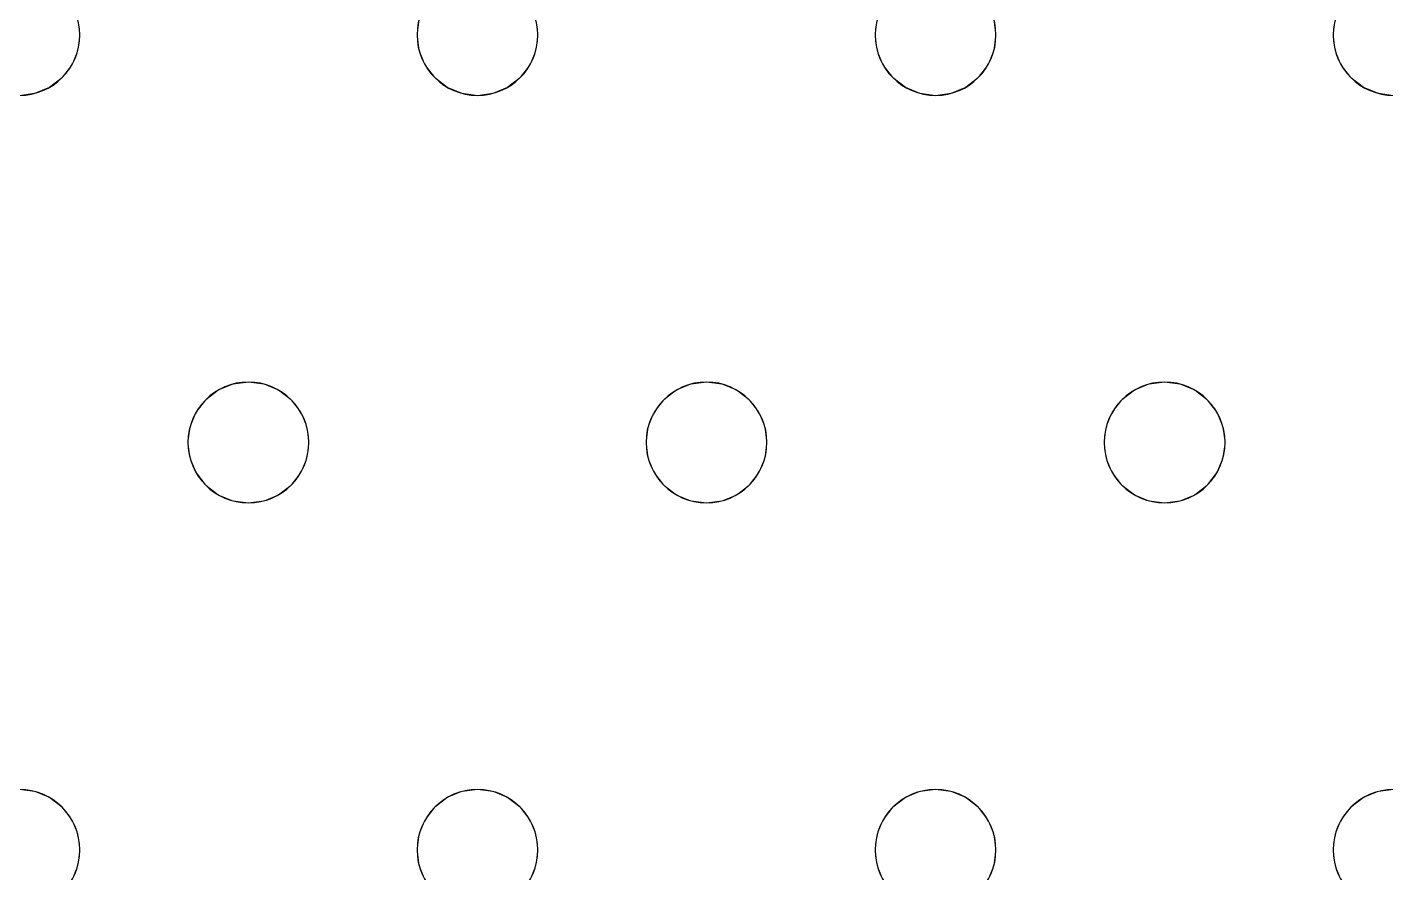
# Model space of a CAD drawing. Header units: millimetres. Extents: x -1 to 1601, y -701 to 1.
# Drawn here: x 613.4 to 703.4, y -315.5 to -259.5 of the extents above; entities that cross this region are included whole.
import ezdxf

# ---------------------------------------------------------------- set-up
doc = ezdxf.new("R2010")
doc.units = ezdxf.units.MM
doc.layers.add('IQ_200_3D', color=1, linetype='Continuous')
doc.layers.add('IQ_204_2D', color=7, linetype='Continuous')

msp = doc.modelspace()

# ---------------------------------------------------------------- linework, layer by layer
at = {"layer": 'IQ_200_3D', "lineweight": 18}
for points, invisible_edges in [([(122.762, -68.034, 850), (1477.238, -68.034, 850), (1477.238, -397.966, 850), (122.762, -397.966, 850)], 10), ([(122.762, -68.034, 860), (122.762, -397.966, 860), (1477.238, -397.966, 860), (1477.238, -68.034, 860)], 5), ([(677.413, -258.965, 890), (699.882, -260, 890), (700.019, -258.965, 890), (677.013, -258, 890)], 5), ([(616.882, -260, 890), (616.746, -258.965, 890), (616.746, -258.965, 888), (616.882, -260, 888)], 2), ([(639.216, -260, 888), (616.882, -260, 888), (616.746, -258.965, 888), (639.352, -258.965, 888)], 5), ([(616.746, -258.965, 890), (616.882, -260, 890), (639.216, -260, 890), (639.352, -258.965, 890)], 10), ([(639.352, -258.965, 890), (639.216, -260, 890), (639.216, -260, 888), (639.352, -258.965, 888)], 8), ([(647.216, -260, 890), (647.079, -258.965, 890), (647.079, -258.965, 888), (647.216, -260, 888)], 2), ([(669.549, -260, 888), (647.216, -260, 888), (647.079, -258.965, 888), (669.685, -258.965, 888)], 5), ([(669.549, -260, 890), (669.685, -258.965, 890), (647.079, -258.965, 890), (647.216, -260, 890)], 10), ([(669.685, -258.965, 890), (669.549, -260, 890), (669.549, -260, 888), (669.685, -258.965, 888)], 8), ([(677.549, -260, 890), (677.413, -258.965, 890), (677.413, -258.965, 888), (677.549, -260, 888)], 2), ([(699.882, -260, 888), (677.549, -260, 888), (677.413, -258.965, 888), (700.019, -258.965, 888)], 5), ([(677.549, -260, 890), (700.019, -261.035, 890), (699.882, -260, 890), (677.413, -258.965, 890)], 5), ([(700.019, -258.965, 890), (699.882, -260, 890), (699.882, -260, 888), (700.019, -258.965, 888)], 8), ([(616.746, -261.035, 890), (616.882, -260, 890), (616.882, -260, 888), (616.746, -261.035, 888)], 8), ([(639.352, -261.035, 888), (616.746, -261.035, 888), (616.882, -260, 888), (639.216, -260, 888)], 5), ([(639.352, -261.035, 890), (639.216, -260, 890), (616.882, -260, 890), (616.746, -261.035, 890)], 10), ([(639.216, -260, 890), (639.352, -261.035, 890), (639.352, -261.035, 888), (639.216, -260, 888)], 2), ([(647.079, -261.035, 890), (647.216, -260, 890), (647.216, -260, 888), (647.079, -261.035, 888)], 8), ([(647.216, -260, 888), (669.549, -260, 888), (669.685, -261.035, 888), (647.079, -261.035, 888)], 5), ([(669.685, -261.035, 890), (669.549, -260, 890), (647.216, -260, 890), (647.079, -261.035, 890)], 10), ([(669.549, -260, 890), (669.685, -261.035, 890), (669.685, -261.035, 888), (669.549, -260, 888)], 2), ([(677.413, -261.035, 890), (677.549, -260, 890), (677.549, -260, 888), (677.413, -261.035, 888)], 8), ([(700.019, -261.035, 888), (677.413, -261.035, 888), (677.549, -260, 888), (699.882, -260, 888)], 5), ([(677.413, -261.035, 890), (700.418, -262, 890), (700.019, -261.035, 890), (677.549, -260, 890)], 5), ([(699.882, -260, 890), (700.019, -261.035, 890), (700.019, -261.035, 888), (699.882, -260, 888)], 2), ([(616.347, -262, 890), (616.746, -261.035, 890), (616.746, -261.035, 888), (616.347, -262, 888)], 10), ([(639.752, -262, 888), (628.049, -283, 888), (616.347, -262, 888), (616.746, -261.035, 888)], 11), ([(639.752, -262, 890), (639.352, -261.035, 890), (616.746, -261.035, 890), (616.347, -262, 890)], 10), ([(616.746, -261.035, 888), (639.352, -261.035, 888), (639.752, -262, 888)], 13), ([(639.352, -261.035, 890), (639.752, -262, 890), (639.752, -262, 888), (639.352, -261.035, 888)], 10), ([(646.68, -262, 890), (647.079, -261.035, 890), (647.079, -261.035, 888), (646.68, -262, 888)], 10), ([(646.68, -262, 888), (647.079, -261.035, 888), (670.085, -262, 888), (658.382, -283, 888)], 14), ([(646.68, -262, 890), (658.382, -283, 890), (670.085, -262, 890), (647.079, -261.035, 890)], 7), ([(670.085, -262, 888), (647.079, -261.035, 888), (669.685, -261.035, 888)], 3), ([(669.685, -261.035, 890), (647.079, -261.035, 890), (670.085, -262, 890)], 3), ([(669.685, -261.035, 890), (670.085, -262, 890), (670.085, -262, 888), (669.685, -261.035, 888)], 10), ([(677.013, -262, 890), (677.413, -261.035, 890), (677.413, -261.035, 888), (677.013, -262, 888)], 10), ([(700.418, -262, 888), (677.013, -262, 888), (677.413, -261.035, 888), (700.019, -261.035, 888)], 5), ([(677.413, -261.035, 890), (677.013, -262, 890), (700.418, -262, 890)], 14), ([(700.019, -261.035, 890), (700.418, -262, 890), (700.418, -262, 888), (700.019, -261.035, 888)], 10), ([(615.711, -262.828, 890), (616.347, -262, 890), (616.347, -262, 888), (615.711, -262.828, 888)], 10), ([(615.711, -262.828, 888), (616.347, -262, 888), (628.049, -283, 888), (627.014, -283.136, 888)], 10), ([(628.049, -283, 890), (616.347, -262, 890), (615.711, -262.828, 890), (627.014, -283.136, 890)], 5), ([(628.049, -283, 890), (640.387, -262.828, 890), (639.752, -262, 890), (616.347, -262, 890)], 13), ([(628.049, -283, 888), (639.752, -262, 888), (640.387, -262.828, 888), (629.084, -283.136, 888)], 5), ([(639.752, -262, 890), (640.387, -262.828, 890), (640.387, -262.828, 888), (639.752, -262, 888)], 10), ([(646.044, -262.828, 890), (646.68, -262, 890), (646.68, -262, 888), (646.044, -262.828, 888)], 10), ([(646.044, -262.828, 888), (646.68, -262, 888), (658.382, -283, 888), (657.347, -283.136, 888)], 10), ([(658.382, -283, 890), (646.68, -262, 890), (646.044, -262.828, 890), (657.347, -283.136, 890)], 5), ([(670.085, -262, 888), (670.721, -262.828, 888), (658.382, -283, 888)], 14), ([(670.721, -262.828, 890), (670.085, -262, 890), (658.382, -283, 890), (659.418, -283.136, 890)], 10), ([(670.085, -262, 890), (670.721, -262.828, 890), (670.721, -262.828, 888), (670.085, -262, 888)], 10), ([(676.378, -262.828, 890), (677.013, -262, 890), (677.013, -262, 888), (676.378, -262.828, 888)], 10), ([(676.378, -262.828, 888), (677.013, -262, 888), (688.716, -283, 888), (687.68, -283.136, 888)], 10), ([(676.378, -262.828, 890), (687.68, -283.136, 890), (688.716, -283, 890), (677.013, -262, 890)], 5), ([(700.418, -262, 888), (701.054, -262.828, 888), (688.716, -283, 888), (677.013, -262, 888)], 14), ([(700.418, -262, 890), (677.013, -262, 890), (688.716, -283, 890), (701.054, -262.828, 890)], 7), ([(700.418, -262, 890), (701.054, -262.828, 890), (701.054, -262.828, 888), (700.418, -262, 888)], 10), ([(613.918, -263.864, 890), (614.882, -263.464, 890), (614.882, -263.464, 888), (613.918, -263.864, 888)], 10), ([(613.918, -263.864, 888), (614.882, -263.464, 888), (626.049, -283.536, 888), (625.221, -284.172, 888)], 10), ([(626.049, -283.536, 890), (614.882, -263.464, 890), (613.918, -263.864, 890), (625.221, -284.172, 890)], 5), ([(614.882, -263.464, 890), (615.711, -262.828, 890), (615.711, -262.828, 888), (614.882, -263.464, 888)], 10), ([(614.882, -263.464, 888), (615.711, -262.828, 888), (627.014, -283.136, 888), (626.049, -283.536, 888)], 10), ([(627.014, -283.136, 890), (615.711, -262.828, 890), (614.882, -263.464, 890), (626.049, -283.536, 890)], 5), ([(629.084, -283.136, 890), (640.387, -262.828, 890), (628.049, -283, 890)], 3), ([(629.084, -283.136, 888), (640.387, -262.828, 888), (641.216, -263.464, 888), (630.049, -283.536, 888)], 5), ([(641.216, -263.464, 890), (640.387, -262.828, 890), (629.084, -283.136, 890), (630.049, -283.536, 890)], 10), ([(630.049, -283.536, 888), (641.216, -263.464, 888), (642.18, -263.864, 888), (630.877, -284.172, 888)], 5), ([(642.18, -263.864, 890), (641.216, -263.464, 890), (630.049, -283.536, 890), (630.877, -284.172, 890)], 10), ([(640.387, -262.828, 890), (641.216, -263.464, 890), (641.216, -263.464, 888), (640.387, -262.828, 888)], 10), ([(641.216, -263.464, 890), (642.18, -263.864, 890), (642.18, -263.864, 888), (641.216, -263.464, 888)], 10), ([(644.251, -263.864, 890), (645.216, -263.464, 890), (645.216, -263.464, 888), (644.251, -263.864, 888)], 10), ([(644.251, -263.864, 888), (645.216, -263.464, 888), (656.382, -283.536, 888), (655.554, -284.172, 888)], 10), ([(656.382, -283.536, 890), (645.216, -263.464, 890), (644.251, -263.864, 890), (655.554, -284.172, 890)], 5), ([(645.216, -263.464, 890), (646.044, -262.828, 890), (646.044, -262.828, 888), (645.216, -263.464, 888)], 10), ([(645.216, -263.464, 888), (646.044, -262.828, 888), (657.347, -283.136, 888), (656.382, -283.536, 888)], 10), ([(657.347, -283.136, 890), (646.044, -262.828, 890), (645.216, -263.464, 890), (656.382, -283.536, 890)], 5), ([(670.721, -262.828, 888), (671.549, -263.464, 888), (659.418, -283.136, 888), (658.382, -283, 888)], 10), ([(671.549, -263.464, 890), (670.721, -262.828, 890), (659.418, -283.136, 890), (660.382, -283.536, 890)], 10), ([(671.549, -263.464, 888), (672.514, -263.864, 888), (660.382, -283.536, 888), (659.418, -283.136, 888)], 10), ([(672.514, -263.864, 890), (671.549, -263.464, 890), (660.382, -283.536, 890), (661.211, -284.172, 890)], 10), ([(670.721, -262.828, 890), (671.549, -263.464, 890), (671.549, -263.464, 888), (670.721, -262.828, 888)], 10), ([(671.549, -263.464, 890), (672.514, -263.864, 890), (672.514, -263.864, 888), (671.549, -263.464, 888)], 10), ([(674.584, -263.864, 890), (675.549, -263.464, 890), (675.549, -263.464, 888), (674.584, -263.864, 888)], 10), ([(674.584, -263.864, 888), (675.549, -263.464, 888), (686.716, -283.536, 888), (685.887, -284.172, 888)], 10), ([(686.716, -283.536, 890), (675.549, -263.464, 890), (674.584, -263.864, 890)], 13), ([(675.549, -263.464, 890), (676.378, -262.828, 890), (676.378, -262.828, 888), (675.549, -263.464, 888)], 10), ([(675.549, -263.464, 888), (676.378, -262.828, 888), (687.68, -283.136, 888), (686.716, -283.536, 888)], 10), ([(687.68, -283.136, 890), (676.378, -262.828, 890), (675.549, -263.464, 890), (686.716, -283.536, 890)], 5), ([(701.054, -262.828, 888), (701.882, -263.464, 888), (689.751, -283.136, 888), (688.716, -283, 888)], 10), ([(689.751, -283.136, 890), (701.054, -262.828, 890), (688.716, -283, 890)], 3), ([(701.882, -263.464, 890), (701.054, -262.828, 890), (689.751, -283.136, 890), (690.716, -283.536, 890)], 10), ([(701.882, -263.464, 888), (702.847, -263.864, 888), (690.716, -283.536, 888), (689.751, -283.136, 888)], 10), ([(702.847, -263.864, 890), (701.882, -263.464, 890), (690.716, -283.536, 890), (691.544, -284.172, 890)], 10), ([(701.054, -262.828, 890), (701.882, -263.464, 890), (701.882, -263.464, 888), (701.054, -262.828, 888)], 10), ([(701.882, -263.464, 890), (702.847, -263.864, 890), (702.847, -263.864, 888), (701.882, -263.464, 888)], 10), ([(624.585, -285, 888), (624.185, -285.965, 888), (601.18, -285, 888), (612.882, -264, 888)], 14), ([(601.18, -285, 890), (624.585, -285, 890), (612.882, -264, 890)], 15), ([(613.918, -263.864, 888), (612.882, -264, 888), (612.882, -264, 890), (613.918, -263.864, 890)], 10), ([(612.882, -264, 888), (613.918, -263.864, 888), (625.221, -284.172, 888), (624.585, -285, 888)], 10), ([(625.221, -284.172, 890), (613.918, -263.864, 890), (612.882, -264, 890), (624.585, -285, 890)], 5), ([(630.877, -284.172, 888), (642.18, -263.864, 888), (643.216, -264, 888), (631.513, -285, 888)], 5), ([(643.216, -264, 890), (642.18, -263.864, 890), (630.877, -284.172, 890), (631.513, -285, 890)], 10), ([(631.513, -285, 888), (643.216, -264, 888), (654.918, -285, 888), (654.519, -285.965, 888)], 11), ([(631.513, -285, 890), (654.519, -285.965, 890), (654.918, -285, 890), (643.216, -264, 890)], 13), ([(643.216, -264, 888), (642.18, -263.864, 888), (642.18, -263.864, 890), (643.216, -264, 890)], 10), ([(644.251, -263.864, 888), (643.216, -264, 888), (643.216, -264, 890), (644.251, -263.864, 890)], 10), ([(643.216, -264, 888), (644.251, -263.864, 888), (655.554, -284.172, 888), (654.918, -285, 888)], 10), ([(655.554, -284.172, 890), (644.251, -263.864, 890), (643.216, -264, 890), (654.918, -285, 890)], 5), ([(672.514, -263.864, 888), (673.549, -264, 888), (661.211, -284.172, 888), (660.382, -283.536, 888)], 10), ([(673.549, -264, 890), (672.514, -263.864, 890), (661.211, -284.172, 890), (661.847, -285, 890)], 10), ([(661.847, -285, 888), (661.211, -284.172, 888), (673.549, -264, 888), (685.252, -285, 888)], 14), ([(685.252, -285, 890), (685.887, -284.172, 890), (673.549, -264, 890), (661.847, -285, 890)], 14), ([(673.549, -264, 888), (672.514, -263.864, 888), (672.514, -263.864, 890), (673.549, -264, 890)], 10), ([(674.584, -263.864, 888), (673.549, -264, 888), (673.549, -264, 890), (674.584, -263.864, 890)], 10), ([(673.549, -264, 888), (674.584, -263.864, 888), (685.887, -284.172, 888), (685.252, -285, 888)], 10), ([(674.584, -263.864, 890), (673.549, -264, 890), (685.887, -284.172, 890), (686.716, -283.536, 890)], 10), ([(702.847, -263.864, 888), (703.882, -264, 888), (691.544, -284.172, 888), (690.716, -283.536, 888)], 10), ([(703.882, -264, 890), (702.847, -263.864, 890), (691.544, -284.172, 890), (692.18, -285, 890)], 10), ([(692.18, -285, 888), (691.544, -284.172, 888), (703.882, -264, 888), (715.585, -285, 888)], 14), ([(703.882, -264, 890), (692.18, -285, 890), (715.585, -285, 890), (716.221, -284.172, 890)], 11), ([(703.882, -264, 888), (702.847, -263.864, 888), (702.847, -263.864, 890), (703.882, -264, 890)], 10), ([(627.014, -283.136, 890), (626.049, -283.536, 890), (626.049, -283.536, 888), (627.014, -283.136, 888)], 10), ([(627.014, -283.136, 888), (628.049, -283, 888), (628.049, -283, 890), (627.014, -283.136, 890)], 10), ([(628.049, -283, 888), (629.084, -283.136, 888), (629.084, -283.136, 890), (628.049, -283, 890)], 10), ([(630.049, -283.536, 890), (629.084, -283.136, 890), (629.084, -283.136, 888), (630.049, -283.536, 888)], 10), ([(657.347, -283.136, 890), (656.382, -283.536, 890), (656.382, -283.536, 888), (657.347, -283.136, 888)], 10), ([(657.347, -283.136, 888), (658.382, -283, 888), (658.382, -283, 890), (657.347, -283.136, 890)], 10), ([(658.382, -283, 888), (659.418, -283.136, 888), (659.418, -283.136, 890), (658.382, -283, 890)], 10), ([(660.382, -283.536, 890), (659.418, -283.136, 890), (659.418, -283.136, 888), (660.382, -283.536, 888)], 10), ([(687.68, -283.136, 890), (686.716, -283.536, 890), (686.716, -283.536, 888), (687.68, -283.136, 888)], 10), ([(687.68, -283.136, 888), (688.716, -283, 888), (688.716, -283, 890), (687.68, -283.136, 890)], 10), ([(688.716, -283, 888), (689.751, -283.136, 888), (689.751, -283.136, 890), (688.716, -283, 890)], 10), ([(690.716, -283.536, 890), (689.751, -283.136, 890), (689.751, -283.136, 888), (690.716, -283.536, 888)], 10), ([(625.221, -284.172, 890), (624.585, -285, 890), (624.585, -285, 888), (625.221, -284.172, 888)], 10), ([(626.049, -283.536, 890), (625.221, -284.172, 890), (625.221, -284.172, 888), (626.049, -283.536, 888)], 10), ([(630.877, -284.172, 890), (630.049, -283.536, 890), (630.049, -283.536, 888), (630.877, -284.172, 888)], 10), ([(631.513, -285, 890), (630.877, -284.172, 890), (630.877, -284.172, 888), (631.513, -285, 888)], 10), ([(655.554, -284.172, 890), (654.918, -285, 890), (654.918, -285, 888), (655.554, -284.172, 888)], 10), ([(656.382, -283.536, 890), (655.554, -284.172, 890), (655.554, -284.172, 888), (656.382, -283.536, 888)], 10), ([(661.211, -284.172, 890), (660.382, -283.536, 890), (660.382, -283.536, 888), (661.211, -284.172, 888)], 10), ([(661.847, -285, 890), (661.211, -284.172, 890), (661.211, -284.172, 888), (661.847, -285, 888)], 10), ([(685.887, -284.172, 890), (685.252, -285, 890), (685.252, -285, 888), (685.887, -284.172, 888)], 10), ([(686.716, -283.536, 890), (685.887, -284.172, 890), (685.887, -284.172, 888), (686.716, -283.536, 888)], 10), ([(691.544, -284.172, 890), (690.716, -283.536, 890), (690.716, -283.536, 888), (691.544, -284.172, 888)], 10), ([(692.18, -285, 890), (691.544, -284.172, 890), (691.544, -284.172, 888), (692.18, -285, 888)], 10), ([(601.579, -285.965, 888), (601.18, -285, 888), (624.185, -285.965, 888), (624.049, -287, 888)], 10), ([(624.185, -285.965, 890), (624.585, -285, 890), (601.18, -285, 890), (601.579, -285.965, 890)], 10), ([(624.585, -285, 890), (624.185, -285.965, 890), (624.185, -285.965, 888), (624.585, -285, 888)], 10), ([(631.913, -285.965, 890), (631.513, -285, 890), (631.513, -285, 888), (631.913, -285.965, 888)], 10), ([(631.913, -285.965, 888), (631.513, -285, 888), (654.519, -285.965, 888), (654.382, -287, 888)], 10), ([(631.913, -285.965, 890), (654.519, -285.965, 890), (631.513, -285, 890)], 3), ([(654.918, -285, 890), (654.519, -285.965, 890), (654.519, -285.965, 888), (654.918, -285, 888)], 10), ([(662.246, -285.965, 890), (661.847, -285, 890), (661.847, -285, 888), (662.246, -285.965, 888)], 10), ([(684.852, -285.965, 888), (662.246, -285.965, 888), (661.847, -285, 888), (685.252, -285, 888)], 5), ([(684.852, -285.965, 890), (685.252, -285, 890), (661.847, -285, 890), (662.246, -285.965, 890)], 10), ([(685.252, -285, 890), (684.852, -285.965, 890), (684.852, -285.965, 888), (685.252, -285, 888)], 10), ([(692.579, -285.965, 890), (692.18, -285, 890), (692.18, -285, 888), (692.579, -285.965, 888)], 10), ([(715.185, -285.965, 888), (715.049, -287, 888), (692.579, -285.965, 888), (692.18, -285, 888)], 10), ([(715.585, -285, 888), (715.185, -285.965, 888), (692.18, -285, 888)], 14), ([(715.185, -285.965, 890), (715.585, -285, 890), (692.18, -285, 890), (692.579, -285.965, 890)], 10), ([(601.716, -287, 888), (601.579, -285.965, 888), (624.049, -287, 888), (624.185, -288.035, 888)], 10), ([(624.049, -287, 890), (624.185, -285.965, 890), (601.579, -285.965, 890), (601.716, -287, 890)], 10), ([(624.185, -285.965, 890), (624.049, -287, 890), (624.049, -287, 888), (624.185, -285.965, 888)], 8), ([(632.049, -287, 890), (631.913, -285.965, 890), (631.913, -285.965, 888), (632.049, -287, 888)], 2), ([(632.049, -287, 888), (631.913, -285.965, 888), (654.382, -287, 888)], 14), ([(654.382, -287, 890), (654.519, -285.965, 890), (631.913, -285.965, 890), (632.049, -287, 890)], 10), ([(654.519, -285.965, 890), (654.382, -287, 890), (654.382, -287, 888), (654.519, -285.965, 888)], 8), ([(662.382, -287, 890), (662.246, -285.965, 890), (662.246, -285.965, 888), (662.382, -287, 888)], 2), ([(662.246, -285.965, 888), (684.852, -285.965, 888), (684.716, -287, 888)], 13), ([(684.716, -287, 888), (684.852, -288.035, 888), (662.382, -287, 888), (662.246, -285.965, 888)], 10), ([(662.382, -287, 890), (684.852, -288.035, 890), (684.716, -287, 890), (662.246, -285.965, 890)], 5), ([(684.716, -287, 890), (684.852, -285.965, 890), (662.246, -285.965, 890)], 14), ([(684.852, -285.965, 890), (684.716, -287, 890), (684.716, -287, 888), (684.852, -285.965, 888)], 8), ([(692.716, -287, 890), (692.579, -285.965, 890), (692.579, -285.965, 888), (692.716, -287, 888)], 2), ([(715.049, -287, 888), (715.185, -288.035, 888), (692.716, -287, 888), (692.579, -285.965, 888)], 10), ([(715.049, -287, 890), (715.185, -285.965, 890), (692.579, -285.965, 890), (692.716, -287, 890)], 10), ([(601.579, -288.035, 888), (601.716, -287, 888), (624.185, -288.035, 888), (624.585, -289, 888)], 10), ([(624.185, -288.035, 890), (624.049, -287, 890), (601.716, -287, 890), (601.579, -288.035, 890)], 10), ([(624.049, -287, 890), (624.185, -288.035, 890), (624.185, -288.035, 888), (624.049, -287, 888)], 2), ([(631.913, -288.035, 890), (632.049, -287, 890), (632.049, -287, 888), (631.913, -288.035, 888)], 8), ([(654.519, -288.035, 888), (631.913, -288.035, 888), (632.049, -287, 888), (654.382, -287, 888)], 5), ([(631.913, -288.035, 890), (654.918, -289, 890), (654.519, -288.035, 890), (632.049, -287, 890)], 5), ([(632.049, -287, 890), (654.519, -288.035, 890), (654.382, -287, 890)], 13), ([(654.382, -287, 890), (654.519, -288.035, 890), (654.519, -288.035, 888), (654.382, -287, 888)], 2), ([(662.246, -288.035, 890), (662.382, -287, 890), (662.382, -287, 888), (662.246, -288.035, 888)], 8), ([(662.246, -288.035, 888), (662.382, -287, 888), (684.852, -288.035, 888), (685.252, -289, 888)], 10), ([(662.246, -288.035, 890), (685.252, -289, 890), (684.852, -288.035, 890), (662.382, -287, 890)], 5), ([(684.716, -287, 890), (684.852, -288.035, 890), (684.852, -288.035, 888), (684.716, -287, 888)], 2), ([(692.579, -288.035, 890), (692.716, -287, 890), (692.716, -287, 888), (692.579, -288.035, 888)], 8), ([(692.579, -288.035, 888), (692.716, -287, 888), (715.185, -288.035, 888), (715.585, -289, 888)], 10), ([(715.185, -288.035, 890), (715.049, -287, 890), (692.716, -287, 890), (692.579, -288.035, 890)], 10), ([(601.18, -289, 888), (601.579, -288.035, 888), (624.585, -289, 888), (612.882, -310, 888)], 14), ([(624.585, -289, 890), (624.185, -288.035, 890), (601.579, -288.035, 890), (601.18, -289, 890)], 10), ([(624.185, -288.035, 890), (624.585, -289, 890), (624.585, -289, 888), (624.185, -288.035, 888)], 10), ([(631.513, -289, 890), (631.913, -288.035, 890), (631.913, -288.035, 888), (631.513, -289, 888)], 10), ([(631.513, -289, 888), (631.913, -288.035, 888), (654.918, -289, 888), (643.216, -310, 888)], 14), ([(631.513, -289, 890), (654.918, -289, 890), (631.913, -288.035, 890)], 3), ([(654.918, -289, 888), (631.913, -288.035, 888), (654.519, -288.035, 888)], 3), ([(654.519, -288.035, 890), (654.918, -289, 890), (654.918, -289, 888), (654.519, -288.035, 888)], 10), ([(661.847, -289, 890), (662.246, -288.035, 890), (662.246, -288.035, 888), (661.847, -289, 888)], 10), ([(661.847, -289, 888), (662.246, -288.035, 888), (685.252, -289, 888), (673.549, -310, 888)], 14), ([(685.252, -289, 890), (662.246, -288.035, 890), (661.847, -289, 890), (673.549, -310, 890)], 13), ([(684.852, -288.035, 890), (685.252, -289, 890), (685.252, -289, 888), (684.852, -288.035, 888)], 10), ([(692.18, -289, 890), (692.579, -288.035, 890), (692.579, -288.035, 888), (692.18, -289, 888)], 10), ([(715.585, -289, 888), (703.882, -310, 888), (692.18, -289, 888), (692.579, -288.035, 888)], 11), ([(715.585, -289, 890), (715.185, -288.035, 890), (692.579, -288.035, 890), (692.18, -289, 890)], 10), ([(624.585, -289, 890), (601.18, -289, 890), (612.882, -310, 890), (625.221, -289.828, 890)], 7), ([(625.221, -289.828, 888), (613.918, -310.136, 888), (612.882, -310, 888), (624.585, -289, 888)], 5), ([(624.585, -289, 890), (625.221, -289.828, 890), (625.221, -289.828, 888), (624.585, -289, 888)], 10), ([(630.877, -289.828, 890), (631.513, -289, 890), (631.513, -289, 888), (630.877, -289.828, 888)], 10), ([(643.216, -310, 888), (642.18, -310.136, 888), (630.877, -289.828, 888), (631.513, -289, 888)], 10), ([(643.216, -310, 890), (631.513, -289, 890), (630.877, -289.828, 890)], 13), ([(643.216, -310, 890), (655.554, -289.828, 890), (654.918, -289, 890), (631.513, -289, 890)], 13), ([(643.216, -310, 888), (654.918, -289, 888), (655.554, -289.828, 888), (644.251, -310.136, 888)], 5), ([(654.918, -289, 890), (655.554, -289.828, 890), (655.554, -289.828, 888), (654.918, -289, 888)], 10), ([(661.211, -289.828, 890), (661.847, -289, 890), (661.847, -289, 888), (661.211, -289.828, 888)], 10), ([(661.211, -289.828, 888), (661.847, -289, 888), (673.549, -310, 888)], 14), ([(661.211, -289.828, 890), (672.514, -310.136, 890), (673.549, -310, 890), (661.847, -289, 890)], 5), ([(685.887, -289.828, 888), (673.549, -310, 888), (685.252, -289, 888)], 3), ([(685.252, -289, 890), (673.549, -310, 890), (685.887, -289.828, 890)], 3), ([(685.252, -289, 890), (685.887, -289.828, 890), (685.887, -289.828, 888), (685.252, -289, 888)], 10), ([(691.544, -289.828, 890), (692.18, -289, 890), (692.18, -289, 888), (691.544, -289.828, 888)], 10), ([(691.544, -289.828, 888), (692.18, -289, 888), (703.882, -310, 888), (702.847, -310.136, 888)], 10), ([(703.882, -310, 890), (692.18, -289, 890), (691.544, -289.828, 890), (702.847, -310.136, 890)], 5), ([(715.585, -289, 890), (692.18, -289, 890), (703.882, -310, 890)], 15), ([(613.918, -310.136, 890), (626.049, -290.464, 890), (625.221, -289.828, 890), (612.882, -310, 890)], 5), ([(626.049, -290.464, 888), (614.882, -310.536, 888), (613.918, -310.136, 888), (625.221, -289.828, 888)], 5), ([(626.049, -290.464, 890), (613.918, -310.136, 890), (614.882, -310.536, 890)], 13), ([(627.014, -290.864, 888), (615.711, -311.172, 888), (614.882, -310.536, 888), (626.049, -290.464, 888)], 5), ([(614.882, -310.536, 890), (615.711, -311.172, 890), (627.014, -290.864, 890), (626.049, -290.464, 890)], 10), ([(625.221, -289.828, 890), (626.049, -290.464, 890), (626.049, -290.464, 888), (625.221, -289.828, 888)], 10), ([(626.049, -290.464, 890), (627.014, -290.864, 890), (627.014, -290.864, 888), (626.049, -290.464, 888)], 10), ([(629.084, -290.864, 890), (630.049, -290.464, 890), (630.049, -290.464, 888), (629.084, -290.864, 888)], 10), ([(629.084, -290.864, 888), (630.049, -290.464, 888), (641.216, -310.536, 888), (640.387, -311.172, 888)], 10), ([(630.049, -290.464, 890), (629.084, -290.864, 890), (641.216, -310.536, 890), (642.18, -310.136, 890)], 10), ([(630.049, -290.464, 890), (630.877, -289.828, 890), (630.877, -289.828, 888), (630.049, -290.464, 888)], 10), ([(630.049, -290.464, 888), (630.877, -289.828, 888), (642.18, -310.136, 888), (641.216, -310.536, 888)], 10), ([(630.877, -289.828, 890), (630.049, -290.464, 890), (642.18, -310.136, 890), (643.216, -310, 890)], 10), ([(655.554, -289.828, 890), (643.216, -310, 890), (644.251, -310.136, 890)], 13), ([(644.251, -310.136, 888), (655.554, -289.828, 888), (656.382, -290.464, 888), (645.216, -310.536, 888)], 5), ([(656.382, -290.464, 890), (655.554, -289.828, 890), (644.251, -310.136, 890), (645.216, -310.536, 890)], 10), ([(657.347, -290.864, 888), (646.044, -311.172, 888), (645.216, -310.536, 888), (656.382, -290.464, 888)], 5), ([(645.216, -310.536, 890), (646.044, -311.172, 890), (657.347, -290.864, 890), (656.382, -290.464, 890)], 10), ([(655.554, -289.828, 890), (656.382, -290.464, 890), (656.382, -290.464, 888), (655.554, -289.828, 888)], 10), ([(656.382, -290.464, 890), (657.347, -290.864, 890), (657.347, -290.864, 888), (656.382, -290.464, 888)], 10), ([(659.418, -290.864, 890), (660.382, -290.464, 890), (660.382, -290.464, 888), (659.418, -290.864, 888)], 10), ([(671.549, -310.536, 888), (659.418, -290.864, 888), (660.382, -290.464, 888), (672.514, -310.136, 888)], 5), ([(671.549, -310.536, 890), (672.514, -310.136, 890), (660.382, -290.464, 890), (659.418, -290.864, 890)], 10), ([(660.382, -290.464, 890), (661.211, -289.828, 890), (661.211, -289.828, 888), (660.382, -290.464, 888)], 10), ([(672.514, -310.136, 888), (660.382, -290.464, 888), (661.211, -289.828, 888), (673.549, -310, 888)], 5), ([(660.382, -290.464, 890), (672.514, -310.136, 890), (661.211, -289.828, 890)], 3), ([(674.584, -310.136, 888), (673.549, -310, 888), (685.887, -289.828, 888), (686.716, -290.464, 888)], 10), ([(685.887, -289.828, 890), (673.549, -310, 890), (674.584, -310.136, 890), (686.716, -290.464, 890)], 5), ([(675.549, -310.536, 888), (674.584, -310.136, 888), (686.716, -290.464, 888), (687.68, -290.864, 888)], 10), ([(675.549, -310.536, 890), (687.68, -290.864, 890), (686.716, -290.464, 890), (674.584, -310.136, 890)], 5), ([(685.887, -289.828, 890), (686.716, -290.464, 890), (686.716, -290.464, 888), (685.887, -289.828, 888)], 10), ([(686.716, -290.464, 890), (687.68, -290.864, 890), (687.68, -290.864, 888), (686.716, -290.464, 888)], 10), ([(689.751, -290.864, 890), (690.716, -290.464, 890), (690.716, -290.464, 888), (689.751, -290.864, 888)], 10), ([(689.751, -290.864, 888), (690.716, -290.464, 888), (701.882, -310.536, 888), (701.054, -311.172, 888)], 10), ([(701.882, -310.536, 890), (690.716, -290.464, 890), (689.751, -290.864, 890)], 13), ([(690.716, -290.464, 890), (691.544, -289.828, 890), (691.544, -289.828, 888), (690.716, -290.464, 888)], 10), ([(690.716, -290.464, 888), (691.544, -289.828, 888), (702.847, -310.136, 888), (701.882, -310.536, 888)], 10), ([(702.847, -310.136, 890), (691.544, -289.828, 890), (690.716, -290.464, 890), (701.882, -310.536, 890)], 5), ([(628.049, -291, 888), (616.347, -312, 888), (615.711, -311.172, 888), (627.014, -290.864, 888)], 5), ([(628.049, -291, 890), (627.014, -290.864, 890), (615.711, -311.172, 890), (616.347, -312, 890)], 10), ([(616.347, -312, 888), (628.049, -291, 888), (639.752, -312, 888), (639.352, -312.965, 888)], 11), ([(628.049, -291, 890), (616.347, -312, 890), (639.752, -312, 890), (640.387, -311.172, 890)], 11), ([(628.049, -291, 888), (627.014, -290.864, 888), (627.014, -290.864, 890), (628.049, -291, 890)], 10), ([(629.084, -290.864, 888), (628.049, -291, 888), (628.049, -291, 890), (629.084, -290.864, 890)], 10), ([(640.387, -311.172, 888), (639.752, -312, 888), (628.049, -291, 888), (629.084, -290.864, 888)], 10), ([(629.084, -290.864, 890), (628.049, -291, 890), (640.387, -311.172, 890), (641.216, -310.536, 890)], 10), ([(658.382, -291, 888), (646.68, -312, 888), (646.044, -311.172, 888), (657.347, -290.864, 888)], 5), ([(658.382, -291, 890), (657.347, -290.864, 890), (646.044, -311.172, 890), (646.68, -312, 890)], 10), ([(670.085, -312, 888), (646.68, -312, 888), (658.382, -291, 888), (670.721, -311.172, 888)], 7), ([(658.382, -291, 890), (646.68, -312, 890), (670.085, -312, 890), (670.721, -311.172, 890)], 11), ([(658.382, -291, 888), (657.347, -290.864, 888), (657.347, -290.864, 890), (658.382, -291, 890)], 10), ([(659.418, -290.864, 888), (658.382, -291, 888), (658.382, -291, 890), (659.418, -290.864, 890)], 10), ([(670.721, -311.172, 888), (658.382, -291, 888), (659.418, -290.864, 888), (671.549, -310.536, 888)], 5), ([(670.721, -311.172, 890), (671.549, -310.536, 890), (659.418, -290.864, 890), (658.382, -291, 890)], 10), ([(676.378, -311.172, 888), (675.549, -310.536, 888), (687.68, -290.864, 888), (688.716, -291, 888)], 10), ([(675.549, -310.536, 890), (676.378, -311.172, 890), (687.68, -290.864, 890)], 14), ([(676.378, -311.172, 890), (677.013, -312, 890), (688.716, -291, 890), (687.68, -290.864, 890)], 10), ([(677.013, -312, 888), (676.378, -311.172, 888), (688.716, -291, 888), (700.418, -312, 888)], 14), ([(700.418, -312, 890), (701.054, -311.172, 890), (688.716, -291, 890), (677.013, -312, 890)], 14), ([(688.716, -291, 888), (687.68, -290.864, 888), (687.68, -290.864, 890), (688.716, -291, 890)], 10), ([(689.751, -290.864, 888), (688.716, -291, 888), (688.716, -291, 890), (689.751, -290.864, 890)], 10), ([(688.716, -291, 888), (689.751, -290.864, 888), (701.054, -311.172, 888), (700.418, -312, 888)], 10), ([(689.751, -290.864, 890), (688.716, -291, 890), (701.054, -311.172, 890), (701.882, -310.536, 890)], 10), ([(612.882, -310, 888), (613.918, -310.136, 888), (613.918, -310.136, 890), (612.882, -310, 890)], 10), ([(614.882, -310.536, 890), (613.918, -310.136, 890), (613.918, -310.136, 888), (614.882, -310.536, 888)], 10), ([(642.18, -310.136, 890), (641.216, -310.536, 890), (641.216, -310.536, 888), (642.18, -310.136, 888)], 10), ([(642.18, -310.136, 888), (643.216, -310, 888), (643.216, -310, 890), (642.18, -310.136, 890)], 10), ([(643.216, -310, 888), (644.251, -310.136, 888), (644.251, -310.136, 890), (643.216, -310, 890)], 10), ([(645.216, -310.536, 890), (644.251, -310.136, 890), (644.251, -310.136, 888), (645.216, -310.536, 888)], 10), ([(672.514, -310.136, 890), (671.549, -310.536, 890), (671.549, -310.536, 888), (672.514, -310.136, 888)], 10), ([(672.514, -310.136, 888), (673.549, -310, 888), (673.549, -310, 890), (672.514, -310.136, 890)], 10), ([(673.549, -310, 888), (674.584, -310.136, 888), (674.584, -310.136, 890), (673.549, -310, 890)], 10), ([(675.549, -310.536, 890), (674.584, -310.136, 890), (674.584, -310.136, 888), (675.549, -310.536, 888)], 10), ([(702.847, -310.136, 890), (701.882, -310.536, 890), (701.882, -310.536, 888), (702.847, -310.136, 888)], 10), ([(702.847, -310.136, 888), (703.882, -310, 888), (703.882, -310, 890), (702.847, -310.136, 890)], 10), ([(615.711, -311.172, 890), (614.882, -310.536, 890), (614.882, -310.536, 888), (615.711, -311.172, 888)], 10), ([(616.347, -312, 890), (615.711, -311.172, 890), (615.711, -311.172, 888), (616.347, -312, 888)], 10), ([(640.387, -311.172, 890), (639.752, -312, 890), (639.752, -312, 888), (640.387, -311.172, 888)], 10), ([(641.216, -310.536, 890), (640.387, -311.172, 890), (640.387, -311.172, 888), (641.216, -310.536, 888)], 10), ([(646.044, -311.172, 890), (645.216, -310.536, 890), (645.216, -310.536, 888), (646.044, -311.172, 888)], 10), ([(646.68, -312, 890), (646.044, -311.172, 890), (646.044, -311.172, 888), (646.68, -312, 888)], 10), ([(670.721, -311.172, 890), (670.085, -312, 890), (670.085, -312, 888), (670.721, -311.172, 888)], 10), ([(671.549, -310.536, 890), (670.721, -311.172, 890), (670.721, -311.172, 888), (671.549, -310.536, 888)], 10), ([(676.378, -311.172, 890), (675.549, -310.536, 890), (675.549, -310.536, 888), (676.378, -311.172, 888)], 10), ([(677.013, -312, 890), (676.378, -311.172, 890), (676.378, -311.172, 888), (677.013, -312, 888)], 10), ([(701.054, -311.172, 890), (700.418, -312, 890), (700.418, -312, 888), (701.054, -311.172, 888)], 10), ([(701.882, -310.536, 890), (701.054, -311.172, 890), (701.054, -311.172, 888), (701.882, -310.536, 888)], 10), ([(616.746, -312.965, 890), (616.347, -312, 890), (616.347, -312, 888), (616.746, -312.965, 888)], 10), ([(639.352, -312.965, 888), (616.746, -312.965, 888), (616.347, -312, 888)], 13), ([(639.352, -312.965, 890), (639.752, -312, 890), (616.347, -312, 890), (616.746, -312.965, 890)], 10), ([(639.752, -312, 890), (639.352, -312.965, 890), (639.352, -312.965, 888), (639.752, -312, 888)], 10), ([(647.079, -312.965, 890), (646.68, -312, 890), (646.68, -312, 888), (647.079, -312.965, 888)], 10), ([(646.68, -312, 888), (670.085, -312, 888), (669.685, -312.965, 888), (647.079, -312.965, 888)], 5), ([(669.685, -312.965, 890), (670.085, -312, 890), (646.68, -312, 890), (647.079, -312.965, 890)], 10), ([(670.085, -312, 890), (669.685, -312.965, 890), (669.685, -312.965, 888), (670.085, -312, 888)], 10), ([(677.413, -312.965, 890), (677.013, -312, 890), (677.013, -312, 888), (677.413, -312.965, 888)], 10), ([(677.013, -312, 888), (700.418, -312, 888), (700.019, -312.965, 888), (677.413, -312.965, 888)], 5), ([(700.019, -312.965, 890), (700.418, -312, 890), (677.013, -312, 890)], 14), ([(677.413, -312.965, 890), (699.882, -314, 890), (700.019, -312.965, 890), (677.013, -312, 890)], 5), ([(700.418, -312, 890), (700.019, -312.965, 890), (700.019, -312.965, 888), (700.418, -312, 888)], 10), ([(616.882, -314, 890), (616.746, -312.965, 890), (616.746, -312.965, 888), (616.882, -314, 888)], 2), ([(639.216, -314, 888), (616.882, -314, 888), (616.746, -312.965, 888), (639.352, -312.965, 888)], 5), ([(616.746, -312.965, 890), (616.882, -314, 890), (639.216, -314, 890), (639.352, -312.965, 890)], 10), ([(639.352, -312.965, 890), (639.216, -314, 890), (639.216, -314, 888), (639.352, -312.965, 888)], 8), ([(647.216, -314, 890), (647.079, -312.965, 890), (647.079, -312.965, 888), (647.216, -314, 888)], 2), ([(669.549, -314, 888), (647.216, -314, 888), (647.079, -312.965, 888), (669.685, -312.965, 888)], 5), ([(647.079, -312.965, 890), (647.216, -314, 890), (669.549, -314, 890), (669.685, -312.965, 890)], 10), ([(669.685, -312.965, 890), (669.549, -314, 890), (669.549, -314, 888), (669.685, -312.965, 888)], 8), ([(677.549, -314, 890), (677.413, -312.965, 890), (677.413, -312.965, 888), (677.549, -314, 888)], 2), ([(677.549, -314, 888), (677.413, -312.965, 888), (699.882, -314, 888), (700.019, -315.035, 888)], 10), ([(699.882, -314, 888), (677.413, -312.965, 888), (700.019, -312.965, 888)], 3), ([(677.549, -314, 890), (700.019, -315.035, 890), (699.882, -314, 890), (677.413, -312.965, 890)], 5), ([(700.019, -312.965, 890), (699.882, -314, 890), (699.882, -314, 888), (700.019, -312.965, 888)], 8), ([(616.746, -315.035, 890), (616.882, -314, 890), (616.882, -314, 888), (616.746, -315.035, 888)], 8), ([(616.882, -314, 888), (639.216, -314, 888), (639.352, -315.035, 888), (616.746, -315.035, 888)], 5), ([(639.352, -315.035, 890), (639.216, -314, 890), (616.882, -314, 890), (616.746, -315.035, 890)], 10), ([(639.216, -314, 890), (639.352, -315.035, 890), (639.352, -315.035, 888), (639.216, -314, 888)], 2), ([(647.079, -315.035, 890), (647.216, -314, 890), (647.216, -314, 888), (647.079, -315.035, 888)], 8), ([(647.216, -314, 888), (669.549, -314, 888), (669.685, -315.035, 888), (647.079, -315.035, 888)], 5), ([(669.685, -315.035, 890), (669.549, -314, 890), (647.216, -314, 890), (647.079, -315.035, 890)], 10), ([(669.549, -314, 890), (669.685, -315.035, 890), (669.685, -315.035, 888), (669.549, -314, 888)], 2), ([(677.413, -315.035, 890), (677.549, -314, 890), (677.549, -314, 888), (677.413, -315.035, 888)], 8), ([(700.019, -315.035, 888), (677.413, -315.035, 888), (677.549, -314, 888)], 13), ([(677.413, -315.035, 890), (700.418, -316, 890), (700.019, -315.035, 890), (677.549, -314, 890)], 5), ([(699.882, -314, 890), (700.019, -315.035, 890), (700.019, -315.035, 888), (699.882, -314, 888)], 2), ([(616.347, -316, 890), (616.746, -315.035, 890), (616.746, -315.035, 888), (616.347, -316, 888)], 10), ([(616.746, -315.035, 888), (639.352, -315.035, 888), (639.752, -316, 888), (616.347, -316, 888)], 5), ([(639.752, -316, 890), (639.352, -315.035, 890), (616.746, -315.035, 890), (616.347, -316, 890)], 10), ([(639.352, -315.035, 890), (639.752, -316, 890), (639.752, -316, 888), (639.352, -315.035, 888)], 10), ([(646.68, -316, 890), (647.079, -315.035, 890), (647.079, -315.035, 888), (646.68, -316, 888)], 10), ([(646.68, -316, 888), (647.079, -315.035, 888), (670.085, -316, 888), (658.382, -337, 888)], 14), ([(647.079, -315.035, 890), (646.68, -316, 890), (670.085, -316, 890), (669.685, -315.035, 890)], 10), ([(670.085, -316, 888), (647.079, -315.035, 888), (669.685, -315.035, 888)], 3), ([(669.685, -315.035, 890), (670.085, -316, 890), (670.085, -316, 888), (669.685, -315.035, 888)], 10), ([(677.013, -316, 890), (677.413, -315.035, 890), (677.413, -315.035, 888), (677.013, -316, 888)], 10), ([(700.418, -316, 888), (677.013, -316, 888), (677.413, -315.035, 888), (700.019, -315.035, 888)], 5), ([(677.013, -316, 890), (700.418, -316, 890), (677.413, -315.035, 890)], 3), ([(700.019, -315.035, 890), (700.418, -316, 890), (700.418, -316, 888), (700.019, -315.035, 888)], 10)]:
    msp.add_3dface(points, dxfattribs=dict(at, invisible_edges=invisible_edges))
at = {"layer": 'IQ_204_2D'}
for centre, start, end in [((612.882, -260), 0, 180), ((643.216, -260), 0, 180), ((673.549, -260), 0, 180), ((703.882, -260), 360, 180), ((612.882, -260), 180, 0), ((643.216, -260), 180, 0), ((673.549, -260), 180, 0), ((703.882, -260), 180, 360), ((628.049, -287), 0, 180), ((658.382, -287), 360, 180), ((688.716, -287), 0, 180), ((628.049, -287), 180, 0), ((658.382, -287), 180, 360), ((688.716, -287), 180, 0), ((612.882, -314), 0, 180), ((643.216, -314), 360, 180), ((673.549, -314), 0, 180), ((703.882, -314), 360, 180), ((612.882, -314), 180, 0), ((643.216, -314), 180, 0), ((673.549, -314), 180, 0), ((703.882, -314), 180, 0)]:
    msp.add_arc(centre, 4, start, end, dxfattribs=at)

# ---------------------------------------------------------------- meshes
at = {"layer": 'IQ_200_3D', "lineweight": 18}
mesh = msp.add_polyface(dxfattribs=at)
corners = [(1600, 0, 850), (1600, -700, 850), (0, -700, 850), (0, 0, 850), (1210.5, -594, 850), (1211.556, -602.023, 850), (1214.653, -609.5, 850), (1219.58, -615.92, 850), (1226, -620.847, 850), (1233.477, -623.944, 850), (1241.5, -625, 850), (1459.5, -625, 850), (1467.523, -623.944, 850), (1475, -620.847, 850), (1481.42, -615.92, 850), (1486.347, -609.5, 850), (1489.444, -602.023, 850), (1490.5, -594, 850), (1490.5, -476, 850), (1489.444, -467.977, 850), (1486.347, -460.5, 850), (1481.42, -454.08, 850), (1475, -449.153, 850), (1467.523, -446.056, 850), (1459.5, -445, 850), (1241.5, -445, 850), (1233.477, -446.056, 850), (1226, -449.153, 850), (1219.58, -454.08, 850), (1214.653, -460.5, 850), (1211.556, -467.977, 850), (1210.5, -476, 850), (1477.5, -68.034, 850), (122.5, -68.034, 850), (110.412, -69.625, 850), (99.148, -74.291, 850), (89.475, -81.713, 850), (82.053, -91.386, 850), (77.388, -102.65, 850), (75.796, -114.738, 850), (75.796, -351.262, 850), (77.388, -363.35, 850), (82.053, -374.614, 850), (89.475, -384.287, 850), (99.148, -391.709, 850), (110.412, -396.375, 850), (122.5, -397.966, 850), (1477.5, -397.966, 850), (1489.588, -396.375, 850), (1500.852, -391.709, 850), (1510.525, -384.287, 850), (1517.947, -374.614, 850), (1522.612, -363.35, 850), (1524.204, -351.262, 850), (1524.204, -114.738, 850), (1522.612, -102.65, 850), (1517.947, -91.386, 850), (1510.525, -81.713, 850), (1500.852, -74.291, 850), (1489.588, -69.625, 850)]
mesh.append_faces([[corners[k] for k in face] for face in [(37, 3, 36), (35, 3, 34), (4, 46, 31), (31, 46, 30), (55, 0, 54), (16, 1, 15), (14, 1, 13), (21, 49, 20), (11, 1, 10)]], dxfattribs={"vtx0": -1, "vtx1": -1})
mesh.append_faces([[corners[k] for k in face] for face in [(3, 37, 38), (3, 38, 39), (3, 39, 40, 2), (2, 40, 41), (46, 4, 5), (2, 6, 7), (46, 29, 30), (46, 28, 29), (26, 46, 47, 25), (46, 26, 27), (0, 59, 32, 3), (20, 49, 50, 19), (47, 24, 25), (0, 55, 56), (1, 52, 53), (19, 50, 51, 18), (1, 16, 17)]], dxfattribs={"vtx0": -1, "vtx2": -1})
mesh.append_faces([[corners[k] for k in face] for face in [(2, 45, 46, 5), (1, 17, 18, 51)]], dxfattribs={"vtx0": -1, "vtx2": -1, "vtx3": -1})
mesh.append_faces([[corners[k] for k in face] for face in [(41, 42, 2), (35, 36, 3), (33, 34, 3, 32), (43, 44, 2), (44, 45, 2), (42, 43, 2), (5, 6, 2), (27, 28, 46), (7, 8, 2), (8, 9, 2), (58, 59, 0), (56, 57, 0), (57, 58, 0), (51, 52, 1), (23, 24, 47), (11, 12, 1), (12, 13, 1), (14, 15, 1)]], dxfattribs={"vtx1": -1, "vtx2": -1})
mesh.append_faces([[corners[k] for k in face] for face in [(1, 2, 9, 10), (47, 48, 22, 23), (48, 49, 21, 22), (53, 54, 0, 1)]], dxfattribs={"vtx1": -1, "vtx3": -1})
mesh = msp.add_polyface(dxfattribs=at)
corners = [(1600, -700, 900), (1600, -23, 900), (0, -23, 900), (0, -700, 900), (90, -35.113, 900), (1510, -35.113, 900), (1529.382, -37.665, 900), (1547.443, -45.146, 900), (1562.953, -57.047, 900), (1574.854, -72.557, 900), (1582.335, -90.618, 900), (1584.887, -110, 900), (1584.887, -610, 900), (1582.335, -629.382, 900), (1574.854, -647.443, 900), (1562.953, -662.953, 900), (1547.443, -674.854, 900), (1529.382, -682.335, 900), (1510, -684.887, 900), (90, -684.887, 900), (70.618, -682.335, 900), (52.557, -674.854, 900), (37.047, -662.953, 900), (25.146, -647.443, 900), (17.665, -629.382, 900), (15.113, -610, 900), (15.113, -110, 900), (17.665, -90.618, 900), (25.146, -72.557, 900), (37.047, -57.047, 900), (52.557, -45.146, 900), (70.618, -37.665, 900)]
mesh.append_faces([[corners[k] for k in face] for face in [(9, 1, 8), (14, 0, 13), (31, 2, 30), (28, 2, 27), (21, 3, 20), (23, 3, 22)]], dxfattribs={"vtx0": -1, "vtx1": -1})
mesh.append_faces([[corners[k] for k in face] for face in [(1, 9, 10), (1, 11, 12, 0), (0, 14, 15), (0, 18, 19), (2, 28, 29), (3, 23, 24)]], dxfattribs={"vtx0": -1, "vtx2": -1})
mesh.append_faces([[corners[k] for k in face] for face in [(10, 11, 1), (5, 6, 1), (7, 8, 1), (6, 7, 1), (12, 13, 0), (15, 16, 0), (17, 18, 0), (16, 17, 0), (31, 4, 2), (29, 30, 2), (26, 27, 2), (21, 22, 3), (24, 25, 3)]], dxfattribs={"vtx1": -1, "vtx2": -1})
mesh.append_faces([[corners[k] for k in face] for face in [(4, 5, 1, 2), (25, 26, 2, 3), (19, 20, 3, 0)]], dxfattribs={"vtx1": -1, "vtx3": -1})
mesh = msp.add_polyface(dxfattribs=at)
corners = [(1510, -48.392, 890), (90, -48.392, 890), (66.424, -53.082, 890), (46.437, -66.437, 890), (33.082, -86.424, 890), (28.392, -110, 890), (28.392, -610, 890), (33.082, -633.576, 890), (46.437, -653.563, 890), (66.424, -666.918, 890), (90, -671.608, 890), (1510, -671.608, 890), (1533.576, -666.918, 890), (1553.563, -653.563, 890), (1566.918, -633.576, 890), (1571.608, -610, 890), (1571.608, -110, 890), (1566.918, -86.424, 890), (1553.563, -66.437, 890), (1533.576, -53.082, 890), (122.5, -418.034, 890), (1477.5, -418.034, 890), (1489.656, -419.634, 890), (1500.983, -424.326, 890), (1510.71, -431.79, 890), (1518.174, -441.517, 890), (1522.866, -452.844, 890), (1524.466, -465, 890), (1524.466, -605, 890), (1522.866, -617.156, 890), (1518.174, -628.483, 890), (1510.71, -638.21, 890), (1500.983, -645.674, 890), (1489.656, -650.366, 890), (1477.5, -651.966, 890), (122.5, -651.966, 890), (110.344, -650.366, 890), (99.017, -645.674, 890), (89.29, -638.21, 890), (81.826, -628.483, 890), (77.134, -617.156, 890), (75.534, -605, 890), (75.534, -465, 890), (77.134, -452.844, 890), (81.826, -441.517, 890), (89.29, -431.79, 890), (99.017, -424.326, 890), (110.344, -419.634, 890), (122.5, -68.034, 890), (1477.5, -68.034, 890), (1489.588, -69.625, 890), (1500.852, -74.291, 890), (1510.525, -81.713, 890), (1517.947, -91.386, 890), (1522.612, -102.65, 890), (1524.204, -114.738, 890), (1524.204, -351.262, 890), (1522.612, -363.35, 890), (1517.947, -374.614, 890), (1510.525, -384.287, 890), (1500.852, -391.709, 890), (1489.588, -396.375, 890), (1477.5, -397.966, 890), (122.5, -397.966, 890), (110.412, -396.375, 890), (99.148, -391.709, 890), (89.475, -384.287, 890), (82.053, -374.614, 890), (77.388, -363.35, 890), (75.796, -351.262, 890), (75.796, -114.738, 890), (77.388, -102.65, 890), (82.053, -91.386, 890), (89.475, -81.713, 890), (99.148, -74.291, 890), (110.412, -69.625, 890)]
mesh.append_faces([[corners[k] for k in face] for face in [(65, 47, 64), (75, 1, 74), (71, 5, 70), (73, 2, 72)]], dxfattribs={"vtx0": -1, "vtx1": -1})
mesh.append_faces([[corners[k] for k in face] for face in [(15, 28, 29, 14), (11, 32, 33), (16, 55, 56, 15), (54, 17, 18, 53), (53, 18, 19, 52), (52, 19, 0, 51), (0, 50, 51), (10, 37, 38, 9), (64, 47, 20, 63), (8, 39, 40, 7), (39, 8, 9, 38), (69, 42, 43), (1, 75, 48, 0), (3, 71, 72, 2)]], dxfattribs={"vtx0": -1, "vtx2": -1})
mesh.append_faces([[corners[k] for k in face] for face in [(6, 41, 42, 69)]], dxfattribs={"vtx0": -1, "vtx2": -1, "vtx3": -1})
mesh.append_faces([[corners[k] for k in face] for face in [(11, 33, 34, 35), (71, 3, 4, 5)]], dxfattribs={"vtx0": -1, "vtx3": -1})
mesh.append_faces([[corners[k] for k in face] for face in [(49, 50, 0, 48), (36, 37, 10)]], dxfattribs={"vtx1": -1, "vtx2": -1})
mesh.append_faces([[corners[k] for k in face] for face in [(27, 28, 15, 56)]], dxfattribs={"vtx1": -1, "vtx2": -1, "vtx3": -1})
mesh.append_faces([[corners[k] for k in face] for face in [(13, 14, 29, 30), (12, 13, 30, 31), (26, 27, 56, 57), (31, 32, 11, 12), (24, 25, 58, 59), (21, 22, 61, 62), (22, 23, 60, 61), (23, 24, 59, 60), (25, 26, 57, 58), (54, 55, 16, 17), (20, 21, 62, 63), (35, 36, 10, 11), (45, 46, 66, 67), (46, 47, 65, 66), (6, 7, 40, 41), (43, 44, 68, 69), (44, 45, 67, 68), (73, 74, 1, 2), (69, 70, 5, 6)]], dxfattribs={"vtx1": -1, "vtx3": -1})

doc.saveas('drawing.dxf')
